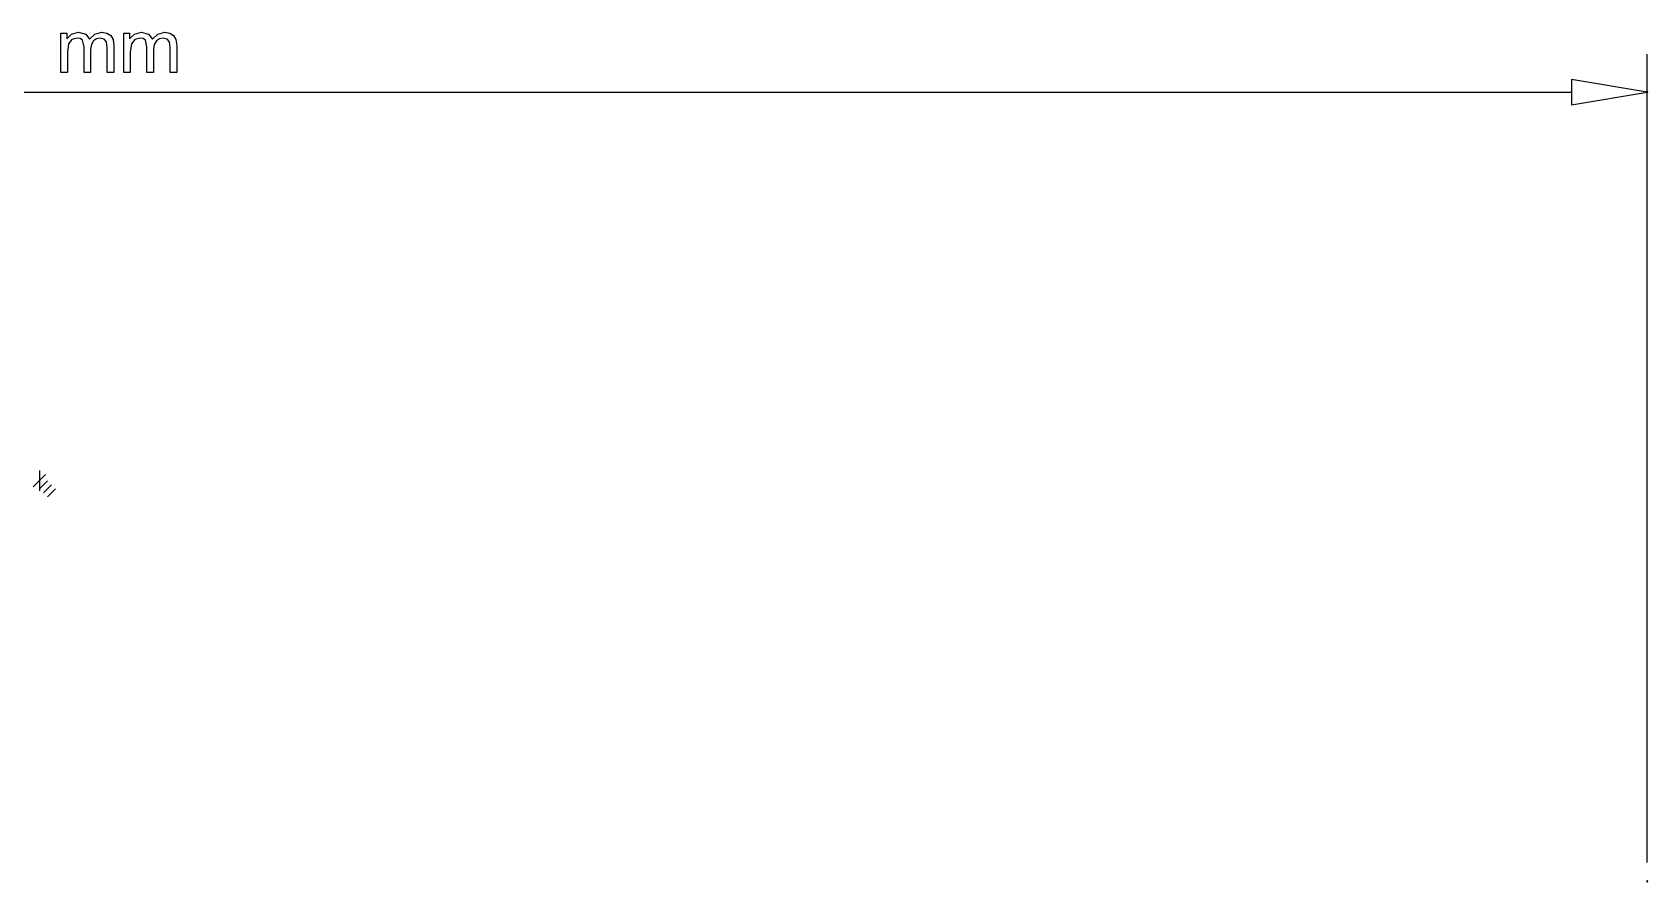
# Model space of a CAD drawing. Extents: x -264 to 377, y -298 to 357.
# Drawn here: x -0.9 to 209.7, y 244.7 to 355.5 of the extents above; entities that cross this region are included whole.
import ezdxf

# ---------------------------------------------------------------- set-up
doc = ezdxf.new("R2010")
doc.units = 0

msp = doc.modelspace()

# ---------------------------------------------------------------- linework, layer by layer
at = {"layer": 'Layer 1'}
for p, q in [((2.781531, 350.234705), (2.781531, 355.344745)), ((2.781531, 355.344745), (3.556218, 355.344745)), ((3.556218, 355.344745), (3.556218, 354.627802)), ((3.556218, 354.627802), (4.196176, 355.229265)), ((3.78718, 353.95416), (3.64764, 352.885959)), ((4.234669, 354.517132), (3.78718, 353.95416)), ((4.196176, 355.229265), (5.10559, 355.460228)), ((4.913121, 354.7096), (4.234669, 354.517132)), ((5.326929, 354.637425), (4.913121, 354.7096)), ((5.10559, 355.460228), (6.034251, 355.224452)), ((5.606008, 354.420898), (5.326929, 354.637425)), ((5.817724, 353.554788), (5.606008, 354.420898)), ((6.034251, 355.224452), (6.549105, 354.565249)), ((6.549105, 354.565249), (7.246803, 355.236483)), ((7.0399, 354.348722), (6.77285, 353.884391)), ((7.441678, 354.619381), (7.0399, 354.348722)), ((7.246803, 355.236483), (8.127347, 355.460228)), ((7.934879, 354.7096), (7.441678, 354.619381)), ((8.454544, 354.570059), (7.934879, 354.7096)), ((8.127347, 355.460228), (8.799785, 355.35437)), ((8.757682, 354.199558), (8.454544, 354.570059)), ((8.844293, 353.453741), (8.757682, 354.199558)), ((8.799785, 355.35437), (9.296594, 355.036797)), ((9.296594, 355.036797), (9.603341, 354.503899)), ((9.603341, 354.503899), (9.70559, 353.742446)), ((10.990318, 350.234705), (10.990318, 355.344745)), ((10.990318, 355.344745), (11.765005, 355.344745)), ((11.765005, 355.344745), (11.765005, 354.627802)), ((11.765005, 354.627802), (12.404963, 355.229265)), ((11.995967, 353.95416), (11.856427, 352.885959)), ((12.443456, 354.517132), (11.995967, 353.95416)), ((12.404963, 355.229265), (13.314377, 355.460228)), ((13.121908, 354.7096), (12.443456, 354.517132)), ((13.535716, 354.637425), (13.121908, 354.7096)), ((13.314377, 355.460228), (14.243038, 355.224452)), ((13.814795, 354.420898), (13.535716, 354.637425)), ((14.026511, 353.554788), (13.814795, 354.420898)), ((14.243038, 355.224452), (14.757892, 354.565249)), ((14.757892, 354.565249), (15.45559, 355.236483)), ((15.248687, 354.348722), (14.981636, 353.884391)), ((15.650465, 354.619381), (15.248687, 354.348722)), ((15.45559, 355.236483), (16.336134, 355.460228)), ((16.143666, 354.7096), (15.650465, 354.619381)), ((16.663331, 354.570059), (16.143666, 354.7096)), ((16.336134, 355.460228), (17.008572, 355.35437)), ((16.966469, 354.199558), (16.663331, 354.570059)), ((17.05308, 353.453741), (16.966469, 354.199558)), ((17.008572, 355.35437), (17.505381, 355.036797)), ((17.505381, 355.036797), (17.812128, 354.503899)), ((17.812128, 354.503899), (17.914377, 353.742446)), ((3.64764, 352.885959), (3.64764, 350.234705)), ((5.817724, 350.234705), (5.817724, 353.554788)), ((6.77285, 353.884391), (6.683833, 353.203533)), ((6.683833, 353.203533), (6.683833, 350.234705)), ((8.844293, 350.234705), (8.844293, 353.453741)), ((9.70559, 353.742446), (9.70559, 350.234705)), ((11.856427, 352.885959), (11.856427, 350.234705)), ((14.026511, 350.234705), (14.026511, 353.554788)), ((14.981636, 353.884391), (14.89262, 353.203533)), ((14.89262, 353.203533), (14.89262, 350.234705)), ((17.05308, 350.234705), (17.05308, 353.453741)), ((17.914377, 353.742446), (17.914377, 350.234705)), ((209.662184, 247.241727), (209.662184, 352.59418)), ((3.64764, 350.234705), (2.781531, 350.234705)), ((6.683833, 350.234705), (5.817724, 350.234705)), ((9.70559, 350.234705), (8.844293, 350.234705)), ((11.856427, 350.234705), (10.990318, 350.234705)), ((14.89262, 350.234705), (14.026511, 350.234705)), ((17.914377, 350.234705), (17.05308, 350.234705)), ((-198.306017, 347.666851), (199.808055, 347.666851)), ((199.808055, 349.309382), (199.808055, 346.024584)), ((209.662184, 347.666851), (199.808055, 349.309382)), ((199.808055, 346.024584), (209.662184, 347.666851)), ((209.629158, 347.724222), (209.596085, 347.666938)), ((209.596085, 347.666938), (209.629158, 347.609654)), ((209.695303, 347.724222), (209.629158, 347.724222)), ((209.629158, 347.609654), (209.695303, 347.609654)), ((209.728376, 347.666938), (209.695303, 347.724222)), ((209.695303, 347.609654), (209.728376, 347.666938)), ((209.728376, 347.666938), (209.728376, 347.666938)), ((0.793749, 297.793749), (-0.793749, 296.206251)), ((0, 298.322915), (0, 295.677085)), ((1.058332, 297), (0, 295.941668)), ((1.587498, 296.470834), (0.529166, 295.412502)), ((2.116664, 295.941668), (1.058332, 294.883336)), ((209.629158, 244.835419), (209.596085, 244.778135)), ((209.596085, 244.778135), (209.629158, 244.720851)), ((209.695303, 244.835419), (209.629158, 244.835419)), ((209.629158, 244.720851), (209.695303, 244.720851)), ((209.728376, 244.778135), (209.695303, 244.835419)), ((209.695303, 244.720851), (209.728376, 244.778135)), ((209.728376, 244.778135), (209.728376, 244.778135))]:
    msp.add_line(p, q, dxfattribs=at)

doc.saveas('drawing.dxf')
